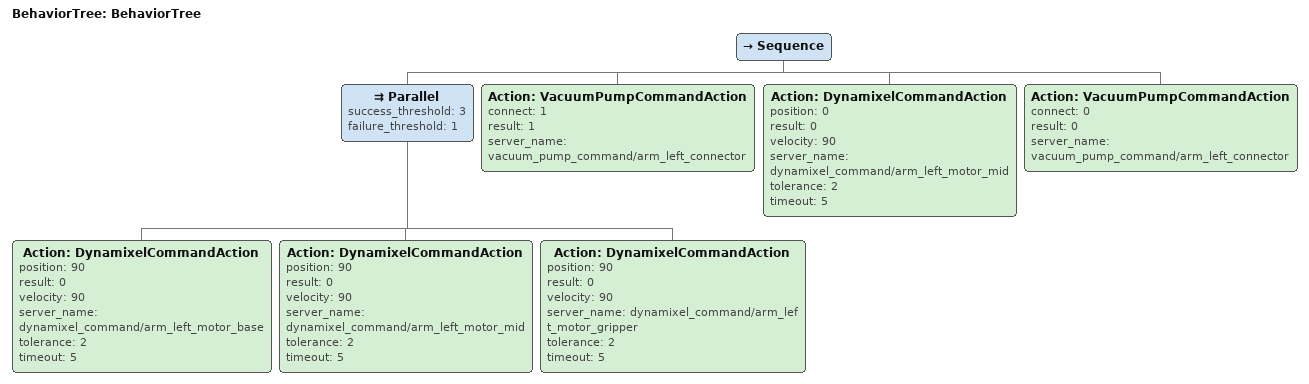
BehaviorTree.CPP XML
<root main_tree_to_execute="BehaviorTree">
    <BehaviorTree ID="BehaviorTree">
        <Sequence>
            <Parallel success_threshold="3" failure_threshold="1">dynamixel_command/arm_left_motor_
                <Action position="90" result="0" velocity="90" server_name="dynamixel_command/arm_left_motor_base" tolerance="2" ID="DynamixelCommandAction" timeout="5"/>
                <Action position="90" result="0" velocity="90" server_name="dynamixel_command/arm_left_motor_mid" tolerance="2" ID="DynamixelCommandAction" timeout="5"/>
                <Action position="90" result="0" velocity="90" server_name="dynamixel_command/arm_left_motor_gripper" tolerance="2" ID="DynamixelCommandAction" timeout="5"/>
            </Parallel>
            <Action connect="1" result="1" server_name="vacuum_pump_command/arm_left_connector" ID="VacuumPumpCommandAction"/>
            <Action position="0" result="0" velocity="90" server_name="dynamixel_command/arm_left_motor_mid" tolerance="2" ID="DynamixelCommandAction" timeout="5"/>
            <Action connect="0" result="0" server_name="vacuum_pump_command/arm_left_connector" ID="VacuumPumpCommandAction"/>
        </Sequence>
    </BehaviorTree>
</root>
